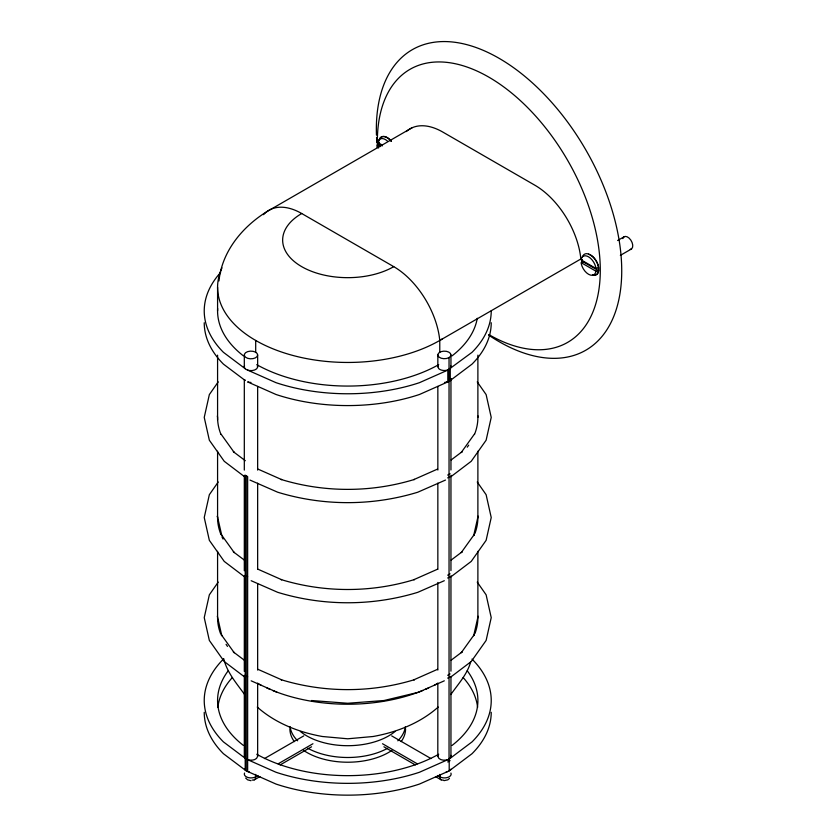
<?xml version="1.0" encoding="UTF-8"?>
<svg xmlns="http://www.w3.org/2000/svg" width="837" height="837" viewBox="0 0 837 837"><rect width="100%" height="100%" fill="white"/><g stroke="black" fill="none" stroke-linecap="round" stroke-linejoin="round"><path stroke-width="1.26" d="M447.816 759.693C444.489 760.687 438.766 760.467 437.814 756.355L437.835 683.107M437.835 670.039L437.845 582.458M437.845 569.38L437.845 483.116M437.845 470.038L437.845 386.38M379.056 140.982L379.171 140.041A11.864 6.853 60 0 1 391.475 141.265M595.923 271.188L595.818 272.004A10.682 6.162 60 0 1 588.526 274.264A10.682 6.162 60 0 1 581.223 263.582L582.144 261.238L598.581 270.728L595.923 271.188L581.129 262.651M474.485 434.476A130.153 75.142 0 0 0 477.885 417.401L478.115 415.989M474.945 533.399A130.153 75.142 0 0 0 477.885 517.517L478.115 516.105L473.679 535.586L474.317 534.372L461.229 552.619L462.139 551.803L451.143 560.079M437.835 756.313L438.044 755.361M218.98 280.939C221.889 251.414 242.468 226.712 266.972 211.562L412.024 127.799M245.21 758.28L244.54 755.361M257.65 683.159L257.65 756.355C256.645 760.456 251.006 760.687 247.647 759.693M478.115 616.22L473.679 635.702L474.317 634.488L461.229 652.745L462.139 651.918L451.143 660.194M470.614 662.151C467.109 674.549 458.017 684.216 450.808 694.564M378.596 148.023A10.682 6.162 60 0 1 378.146 146.339L379.056 143.985L382.342 145.889M218.237 381.871L209.344 394.583L204.238 417.401L209.344 440.22L224.232 461.281L244.582 476.724M218.237 481.986L209.344 494.698L204.238 517.517L209.344 540.336L224.232 561.407L244.582 576.839M218.237 582.102L209.344 594.814L204.238 617.633L209.344 640.451L224.232 661.523L244.582 676.955M474.317 434.257L461.229 452.503L462.139 451.687L451.143 459.963M450.264 758.28L450.923 755.361M450.264 770.092L450.923 769.161M449.469 778.42L447.816 779.843L443.966 780.639M220.623 272.475A143.493 82.842 0 0 0 223.458 352.346L246.266 369.504L275.98 382.666A143.493 82.842 0 0 0 419.483 382.666L447.816 370.111L472.005 352.346A143.493 82.842 0 0 0 491.225 310.925M450.076 473.69L447.68 475.081M450.076 476.515L447.68 477.896M450.881 476.724L471.231 461.281L486.119 440.22L491.225 417.401L486.119 394.583L477.226 381.871M450.076 573.805L447.68 575.197M450.076 576.63L447.68 578.011M450.881 576.839L471.231 561.407L486.119 540.336L491.225 517.517L486.119 494.698L477.226 481.986M450.076 673.931L447.68 675.313M450.076 676.746L447.68 678.127M450.881 676.955L471.231 661.523L486.119 640.451L491.225 617.633L486.119 594.814L477.226 582.102M438.222 707.066C419.996 723.199 396.78 732.27 373.051 736.508L347.732 738.789L322.412 736.508C298.683 732.27 275.467 723.199 257.241 707.066M223.458 659.075A143.493 82.842 0 0 0 223.458 741.917L246.266 759.075L275.98 772.248A143.493 82.842 0 0 0 419.483 772.248L449.197 759.075L472.005 741.917A143.493 82.842 0 0 0 472.005 659.075M204.238 712.308A143.493 82.842 0 0 0 223.458 753.729L246.266 770.887L275.98 784.049A143.493 82.842 0 0 0 419.483 784.049L449.197 770.887L472.005 753.729A143.493 82.842 0 0 0 491.225 712.308M617.612 240.533L624.172 236.735M439.77 352.251L439.77 340.45L580.857 258.989A65.537 37.832 60 0 0 534.833 185.197L442.804 132.068A65.537 37.832 60 0 0 406.269 131.566M620.343 255.379L631.286 249.07M264.461 758.584L303.768 735.88M257.942 775.491L255.693 776.788L255.693 774.424M278.146 763.825L312.944 743.737M254.312 779.843L259.93 776.6M280.133 764.934L311.563 746.792M437.584 469.065L413.792 479.601L414.482 479.423C371.178 492.69 324.285 492.69 280.991 479.423L281.682 479.601L257.88 469.065M445.472 480.072L417.809 492.198C372.35 506.123 323.113 506.123 277.654 492.198L249.991 480.072M437.584 569.181L413.792 579.717L414.482 579.539C371.178 592.816 324.285 592.816 280.991 579.539L281.682 579.717L257.88 569.181M444.301 580.711L417.809 592.314C372.35 606.239 323.113 606.239 277.654 592.314L251.163 580.711M437.584 669.297L413.792 679.832L414.482 679.665C371.178 692.931 324.285 692.931 280.991 679.665L281.682 679.832L257.88 669.297M418.5 692.251L444.301 680.826M595.923 268.426L595.818 267.495A10.682 6.162 60 0 0 588.526 256.813A10.682 6.162 60 0 0 581.223 259.072L581.129 259.888L595.923 268.426L598.581 267.714M417.809 692.429L384.005 700.517L347.732 703.268L311.458 700.517M446.205 771.881L447.816 771.494M250.985 780.701L247.647 779.843L245.649 778.065M247.647 370.111L249.259 370.498A6.665 3.85 0 0 0 257.419 365.779M249.259 771.881L247.647 771.494L247.647 476.588L245.21 475.186L245.21 770.092L244.54 769.161M247.647 576.703L245.21 575.301M247.647 676.83L245.21 675.417M251.163 680.826L276.963 692.251M382.268 145.083L378.042 142.646L378.146 141.819A10.682 6.162 60 0 1 387.395 140.993M378.042 145.397L380.155 146.621M263.529 214.67A65.537 37.832 60 0 1 301.718 213.519L393.746 266.658A65.537 37.832 60 0 1 439.77 340.45M391.685 735.88L431.003 758.584M382.519 743.737L417.318 763.825M437.521 775.491L439.77 776.788L439.77 774.424M383.901 746.782L415.33 764.934M435.533 776.6L441.151 779.843M245.314 460.706L233.324 451.687L234.234 452.503L221.146 434.257M244.32 560.079L233.324 551.803L234.234 552.619L221.146 534.372M245.314 660.948L233.324 651.918L234.234 652.745L221.146 634.488L221.795 635.702L217.348 616.22M244.655 694.564C236.536 683.327 226.953 672.435 223.699 658.593M245.21 368.709L244.54 367.778A6.665 3.85 0 0 1 244.54 365.779M244.54 379.579L245.21 380.511L223.458 364.147A143.493 82.842 0 0 1 204.238 322.726M437.845 354.93L437.845 366.732L438.724 368.625A6.56 3.787 0 0 0 446.916 370.226A6.56 3.787 0 0 0 450.735 365.748M221.795 535.586L217.348 516.105L217.578 517.517A130.153 75.142 0 0 0 220.978 534.592M257.419 755.361L257.65 756.355M217.348 415.989L217.578 417.401A130.153 75.142 0 0 0 220.978 434.476M581.966 259.637L582.259 262.305M477.885 355.15L477.885 417.401M477.885 451.206L477.885 517.517M477.885 551.321L477.885 617.633A130.153 75.142 0 0 1 474.945 633.515M450.955 354.93A6.56 3.787 0 0 1 441.13 358.205A6.56 3.787 0 0 1 441.13 351.645A6.56 3.787 0 0 1 450.955 354.93L450.955 366.732M450.955 469.975L450.955 378.533A6.56 3.787 0 0 1 446.1 382.195M450.955 475.207L450.955 570.562M450.955 575.793L450.955 671.148M450.955 676.369L450.955 756.062M450.264 368.709L450.264 380.511A6.665 3.85 0 0 0 451.153 378.586M449.197 759.075L449.197 770.887M449.04 357.608L449.04 761.346M447.816 370.111L447.816 381.923A6.665 3.85 0 0 1 444.478 382.436M257.65 354.972A6.665 3.85 0 0 1 247.647 358.309A6.665 3.85 0 0 1 247.647 351.634A6.665 3.85 0 0 1 257.65 354.972L257.65 366.784M257.65 386.432L257.65 470.091M257.65 483.158L257.65 569.432M257.65 583.807L257.65 670.081M255.693 340.45L255.693 352.251M246.266 475.981L246.266 770.887M244.31 354.972L244.31 366.784M244.31 379.893L244.31 470.091M244.31 475.311L244.31 570.74M244.31 575.971L244.31 671.389M244.31 675.313L244.31 756.355M217.578 287.311L217.578 310.925M217.578 355.15L217.578 419.996M217.578 451.206L217.578 517.517M217.578 551.321L217.578 617.633A130.153 75.142 0 0 0 220.518 633.515M256.76 775.993A6.665 3.85 0 0 1 248.432 777.625A6.665 3.85 0 0 1 244.54 773.064M467.245 670.73A130.153 75.142 0 0 1 452.032 745.453M438.724 754.231A130.153 75.142 0 0 1 256.739 754.231M243.441 745.453A130.153 75.142 0 0 1 228.229 670.73M437.667 683.4A130.153 75.142 0 0 1 434.413 685.137M428.732 687.899A130.153 75.142 0 0 1 425.186 689.468M422.769 690.483A130.153 75.142 0 0 1 272.695 690.483M270.278 689.468A130.153 75.142 0 0 1 266.741 687.899M261.05 685.137A130.153 75.142 0 0 1 257.796 683.4M217.85 707.411A130.153 75.142 0 0 1 232.299 677.583M463.164 677.583A130.153 75.142 0 0 1 477.613 707.411M227.486 646.384A130.153 75.142 0 0 1 226.074 644.344M491.225 322.726A143.493 82.842 0 0 1 472.005 364.147L449.197 381.306L419.483 394.478A143.493 82.842 0 0 1 275.98 394.478L247.647 381.923L249.259 382.3A6.665 3.85 0 0 0 250.985 382.436M450.076 760.561A6.56 3.787 0 0 1 447.68 761.952M477.268 318.269A130.153 75.142 0 0 1 452.032 355.882M438.724 364.65A130.153 75.142 0 0 1 256.739 364.65M243.441 355.882A130.153 75.142 0 0 1 217.641 308.476M437.845 366.732A6.56 3.787 0 0 1 438.075 365.748M395.116 731.454A57.837 33.386 0 0 1 300.347 731.454M443.265 780.032A6.665 3.85 -60 0 1 439.927 775.282M450.923 773.064A6.665 3.85 0 0 1 447.031 777.625A6.665 3.85 0 0 1 438.703 775.993M255.536 775.282A6.665 3.85 60 0 1 252.199 780.032M468.699 445.138A130.153 75.142 0 0 1 467.245 447.167M223.04 539.049A130.153 75.142 0 0 1 222.014 536.967M442.124 339.048A130.153 75.142 0 0 1 284.12 352.869A130.153 75.142 0 0 1 222.014 267.861M405.401 726.6A57.837 33.386 0 0 1 397.816 740.808M387.646 748.268A57.837 33.386 0 0 1 307.817 748.268M297.648 740.808A57.837 33.386 0 0 1 290.062 726.6M405.568 728.828A57.837 33.386 0 0 1 401.164 741.613M392.03 750.297A57.837 33.386 0 0 1 303.433 750.297M294.3 741.613A57.837 33.386 0 0 1 289.895 728.828M393.746 266.658A65.077 37.571 0 0 1 301.718 266.658A65.077 37.571 0 0 1 301.718 213.519M377.466 147.542A157.649 91.013 60 0 1 485.366 75.204A157.649 91.013 60 0 1 600.275 268.206A157.649 91.013 60 0 1 488.818 334.57M376.462 135.123A173.5 100.168 60 0 1 499.061 58.297A173.5 100.168 60 0 1 621.619 276.691A173.5 100.168 60 0 1 488.724 335.156M377.341 147.584A173.5 100.168 60 0 1 377.1 145.052M376.891 142.541A173.5 100.168 60 0 1 376.566 137.571M588.453 254.26A11.572 6.675 60 0 1 598.476 266.721L598.465 271.669A11.864 6.853 60 0 1 592.533 275.091M592.69 274.944A11.572 6.675 60 0 0 598.476 266.721A11.864 6.853 60 0 0 590.357 254.783A11.864 6.853 60 0 0 582.259 257.294M582.678 262.483A11.572 6.675 60 0 1 582.395 259.878M379.161 140.103A11.572 6.675 60 0 1 391.151 141.286M622.864 238.587A7.125 4.112 60 0 1 630.795 240.062A7.125 4.112 60 0 1 630.251 249.395M379.171 145.063L378.889 142.384A11.572 6.675 60 0 0 379.161 144.989"/></g></svg>
